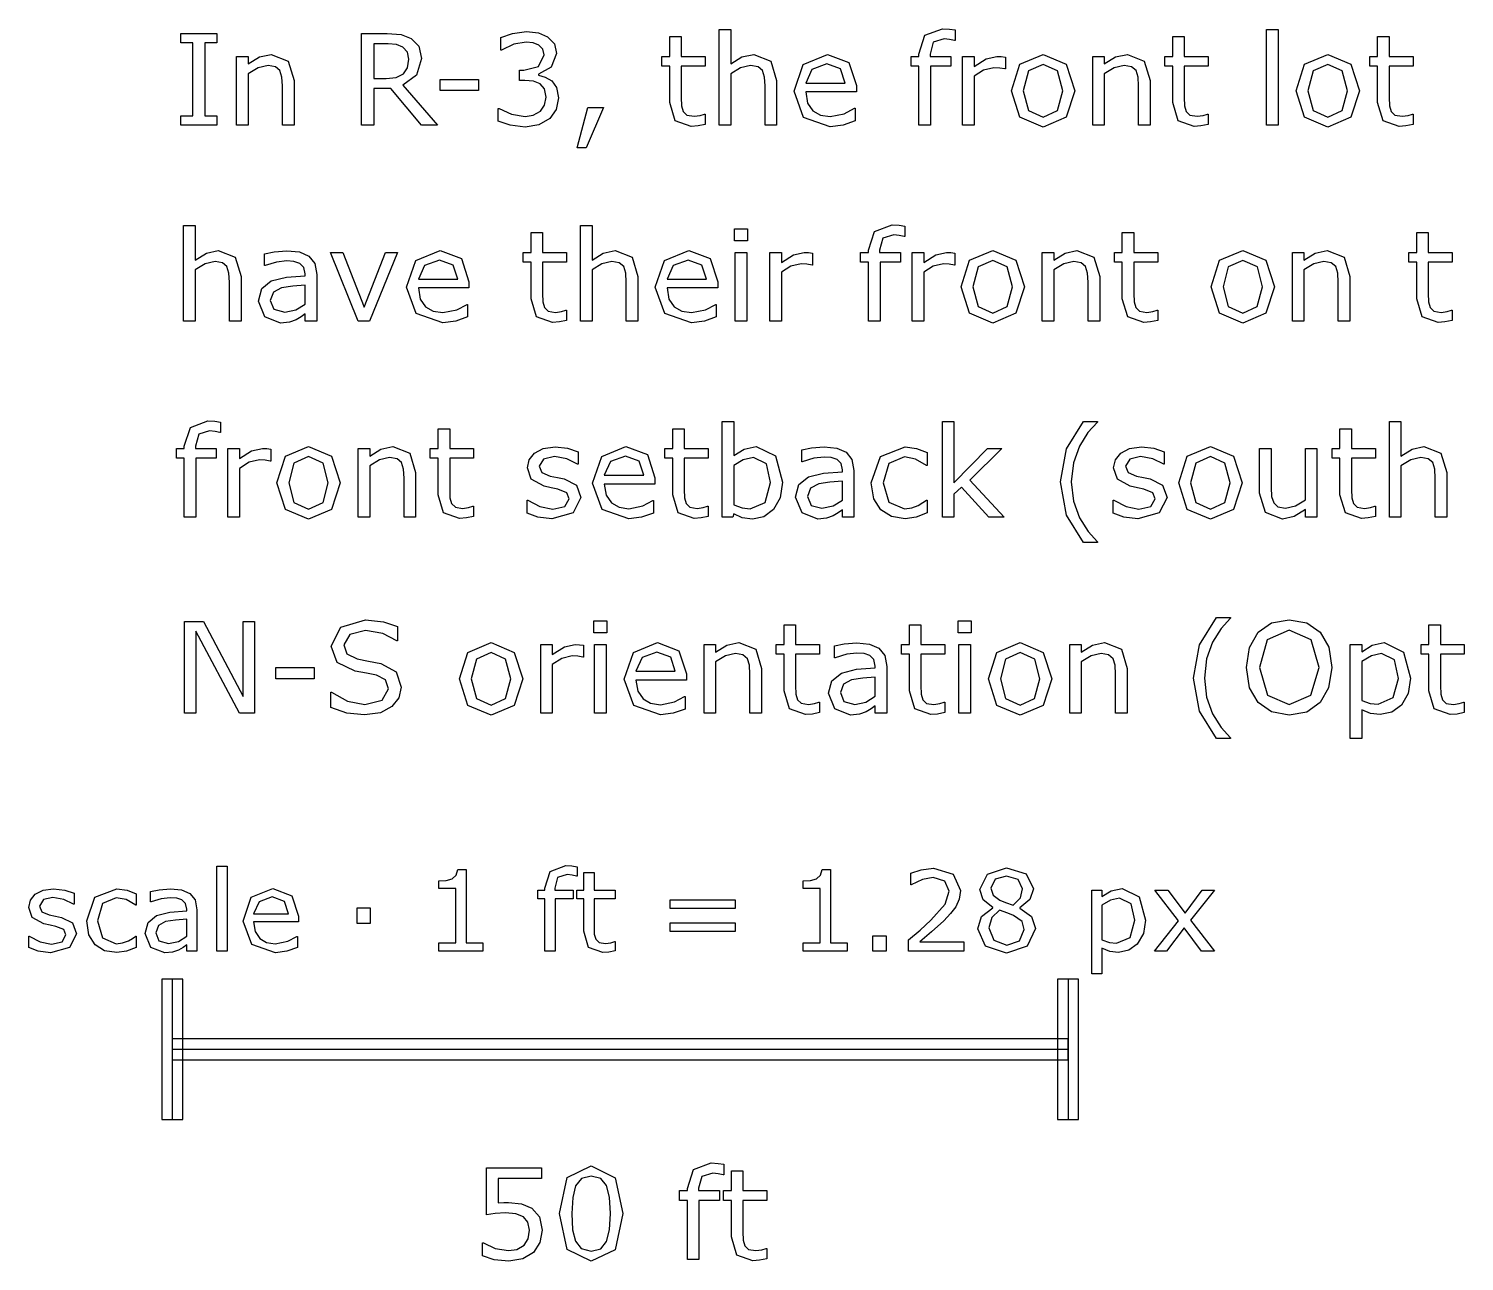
# Model space of a CAD drawing. Extents: x -1 to 182, y 89 to 480.
# Drawn here: x 2.05 to 29.19, y 90.19 to 113.48 of the extents above; entities that cross this region are included whole.
import ezdxf

# ---------------------------------------------------------------- set-up
doc = ezdxf.new("R2010")
doc.units = 0
doc.header["$MEASUREMENT"] = 0
doc.layers.add('Layer 1', color=7, linetype='Continuous')

msp = doc.modelspace()

# ---------------------------------------------------------------- linework, layer by layer
at = {"layer": 'Layer 1', "color": 7}
for points in [[(16.186201, 111.654966), (15.96761, 111.654966), (15.96761, 112.394449), (15.957146, 112.561877), (15.918776, 112.685146), (15.83506, 112.757219), (15.693209, 112.78156), (15.506011, 112.737375), (15.318813, 112.624583), (15.318813, 111.654966), (15.100222, 111.654966), (15.100222, 113.464158), (15.318813, 113.464158), (15.318813, 112.809553), (15.530428, 112.942083), (15.754833, 112.989761), (16.075743, 112.863026), (16.186201, 112.497927), (16.186201, 111.654966)], [(19.561572, 113.252545), (19.549944, 113.252545), (19.455764, 113.273447), (19.353444, 113.285088), (19.148806, 113.222303), (19.086019, 112.99791), (19.086019, 112.953725), (19.480181, 112.953725), (19.480181, 112.770025), (19.092997, 112.770025), (19.092997, 111.654966), (18.874406, 111.654966), (18.874406, 112.770025), (18.72674, 112.770025), (18.72674, 112.953725), (18.874406, 112.953725), (18.874406, 112.996746), (18.989515, 113.351366), (19.322052, 113.475773), (19.453439, 113.468894), (19.561572, 113.45249), (19.561572, 113.252545)], [(25.66468, 111.654966), (25.446089, 111.654966), (25.446089, 113.464158), (25.66468, 113.464158), (25.66468, 111.654966)], [(5.605465, 111.654966), (4.921786, 111.654966), (4.921786, 111.831707), (5.148516, 111.831707), (5.148516, 113.209523), (4.921786, 113.209523), (4.921786, 113.386265), (5.605465, 113.386265), (5.605465, 113.209523), (5.378735, 113.209523), (5.378735, 111.831707), (5.605465, 111.831707), (5.605465, 111.654966)], [(9.77381, 111.654966), (9.474991, 111.654966), (8.895958, 112.343305), (8.571559, 112.343305), (8.571559, 111.654966), (8.341341, 111.654966), (8.341341, 113.386265), (8.826194, 113.386265), (9.087806, 113.365363), (9.276166, 113.293264), (9.422669, 113.143272), (9.476154, 112.915386), (9.381974, 112.601432), (9.122687, 112.411912), (9.77381, 111.654966)], [(9.235471, 112.899062), (9.208729, 113.030454), (9.122687, 113.128138), (9.00409, 113.174651), (8.842472, 113.188674), (8.571559, 113.188674), (8.571559, 112.535234), (8.804103, 112.535234), (8.994789, 112.553754), (9.133152, 112.625827), (9.209891, 112.737454), (9.235471, 112.899062), (9.235471, 112.899062)], [(11.936466, 112.488641), (12.02832, 112.363069), (12.064365, 112.167728), (12.021344, 111.950294), (11.900421, 111.778209), (11.69462, 111.657294), (11.436497, 111.61893), (11.152794, 111.653802), (10.923738, 111.728229), (10.923738, 111.971222), (10.941179, 111.971222), (11.173723, 111.863087), (11.431846, 111.820066), (11.587651, 111.844407), (11.721363, 111.916506), (11.800428, 112.029272), (11.827171, 112.185084), (11.79694, 112.338569), (11.71555, 112.435063), (11.588813, 112.483905), (11.428358, 112.497927), (11.323713, 112.497927), (11.323713, 112.690941), (11.405103, 112.690941), (11.686481, 112.764204), (11.792289, 112.980474), (11.765546, 113.089773), (11.691132, 113.167666), (11.584162, 113.209523), (11.4551, 113.221165), (11.220231, 113.181636), (10.985362, 113.070009), (10.973734, 113.070009), (10.973734, 113.313028), (11.193487, 113.387455), (11.460913, 113.422328), (11.684155, 113.399044), (11.858562, 113.324617), (11.985298, 113.189759), (12.028319, 113.004895), (11.926, 112.752562), (11.68648, 112.617704), (11.68648, 112.6013), (11.814379, 112.561771), (11.936464, 112.488535), (11.936466, 112.488641)], [(14.836285, 111.666581), (14.70141, 111.639858), (14.572348, 111.629275), (14.270041, 111.736246), (14.166559, 112.079251), (14.166559, 112.769919), (14.018894, 112.769919), (14.018894, 112.953619), (14.166559, 112.953619), (14.166559, 113.32684), (14.38515, 113.32684), (14.38515, 112.953619), (14.836285, 112.953619), (14.836285, 112.769919), (14.38515, 112.769919), (14.38515, 112.178073), (14.389802, 112.01763), (14.422358, 111.910659), (14.492121, 111.842053), (14.629322, 111.821151), (14.740943, 111.836232), (14.824658, 111.862981), (14.836287, 111.862981), (14.836285, 111.666581)], [(24.342669, 111.666608), (24.207794, 111.639885), (24.078733, 111.629301), (23.776426, 111.736272), (23.672944, 112.079278), (23.672944, 112.769945), (23.525279, 112.769945), (23.525279, 112.953645), (23.672944, 112.953645), (23.672944, 113.326866), (23.891535, 113.326866), (23.891535, 112.953645), (24.342669, 112.953645), (24.342669, 112.769945), (23.891535, 112.769945), (23.891535, 112.1781), (23.896186, 112.017656), (23.928742, 111.910685), (23.998505, 111.842079), (24.135706, 111.821177), (24.247327, 111.836258), (24.331043, 111.863008), (24.342669, 111.863008), (24.342669, 111.666608)], [(28.216846, 111.666581), (28.081972, 111.639858), (27.952911, 111.629275), (27.650604, 111.736246), (27.54712, 112.079251), (27.54712, 112.769919), (27.399456, 112.769919), (27.399456, 112.953619), (27.54712, 112.953619), (27.54712, 113.32684), (27.765713, 113.32684), (27.765713, 112.953619), (28.216846, 112.953619), (28.216846, 112.769919), (27.765713, 112.769919), (27.765713, 112.178073), (27.77037, 112.01763), (27.802927, 111.910659), (27.872689, 111.842053), (28.009891, 111.821151), (28.121511, 111.836232), (28.205228, 111.862981), (28.216843, 111.862981), (28.216846, 111.666581)], [(7.065839, 111.654966), (6.847248, 111.654966), (6.847248, 112.394449), (6.836784, 112.561877), (6.798414, 112.685146), (6.714698, 112.757219), (6.572847, 112.78156), (6.385649, 112.737375), (6.198451, 112.624583), (6.198451, 111.654966), (5.97986, 111.654966), (5.97986, 112.953725), (6.198451, 112.953725), (6.198451, 112.809553), (6.410066, 112.942083), (6.634471, 112.989761), (6.955381, 112.863026), (7.065839, 112.497927), (7.065839, 111.654966)], [(17.694247, 112.281684), (16.737329, 112.281684), (16.773374, 112.072372), (16.872205, 111.927037), (17.015219, 111.843323), (17.198928, 111.815409), (17.465191, 111.867744), (17.65704, 111.972386), (17.668665, 111.972386), (17.668665, 111.734023), (17.443098, 111.65613), (17.201253, 111.624724), (16.696633, 111.799137), (16.515249, 112.296791), (16.688494, 112.802568), (17.146605, 112.989761), (17.551231, 112.836276), (17.694245, 112.40027), (17.694247, 112.281684)], [(20.51035, 112.715362), (20.498724, 112.715362), (20.403381, 112.731766), (20.295249, 112.737587), (20.099912, 112.692237), (19.918528, 112.577144), (19.918528, 111.654966), (19.699937, 111.654966), (19.699937, 112.953725), (19.918528, 112.953725), (19.918528, 112.761875), (20.147583, 112.909539), (20.351059, 112.953725), (20.433612, 112.950285), (20.510351, 112.939702), (20.51035, 112.715362)], [(21.823059, 112.30375), (21.660279, 111.80263), (21.224259, 111.61893), (20.785914, 111.80263), (20.624296, 112.30375), (20.785914, 112.804897), (21.224259, 112.989761), (21.660279, 112.804897), (21.823059, 112.30375), (21.823059, 112.30375)], [(23.247389, 111.654966), (23.028798, 111.654966), (23.028798, 112.394449), (23.018334, 112.561877), (22.979964, 112.685146), (22.896248, 112.757219), (22.754397, 112.78156), (22.567199, 112.737375), (22.380001, 112.624583), (22.380001, 111.654966), (22.16141, 111.654966), (22.16141, 112.953725), (22.380001, 112.953725), (22.380001, 112.809553), (22.591616, 112.942083), (22.816021, 112.989761), (23.136931, 112.863026), (23.247389, 112.497927), (23.247389, 111.654966)], [(27.20412, 112.30375), (27.041338, 111.80263), (26.605318, 111.61893), (26.166975, 111.80263), (26.005357, 112.30375), (26.166975, 112.804897), (26.605318, 112.989761), (27.041338, 112.804897), (27.20412, 112.30375), (27.20412, 112.30375)], [(17.481469, 112.449112), (17.394265, 112.715362), (17.134979, 112.809553), (16.854764, 112.706075), (16.737329, 112.449112), (17.481469, 112.449112)], [(21.597492, 112.30375), (21.498661, 112.678161), (21.224259, 112.801404), (20.947532, 112.678161), (20.849864, 112.30375), (20.948695, 111.932858), (21.224259, 111.807286), (21.497498, 111.931693), (21.597492, 112.30375), (21.597492, 112.30375)], [(26.978552, 112.30375), (26.87972, 112.678161), (26.605318, 112.801404), (26.328592, 112.678161), (26.230924, 112.30375), (26.329755, 111.932858), (26.605318, 111.807286), (26.878558, 111.931693), (26.978552, 112.30375), (26.978552, 112.30375)], [(10.551668, 112.307242), (9.826132, 112.307242), (9.826132, 112.517692), (10.551668, 112.517692), (10.551668, 112.307242)], [(12.911986, 111.98633), (12.5841, 111.224754), (12.414343, 111.224754), (12.616656, 111.98633), (12.911986, 111.98633)], [(6.063576, 107.950804), (5.844985, 107.950804), (5.844985, 108.690287), (5.834521, 108.857715), (5.796151, 108.980984), (5.712435, 109.053057), (5.570583, 109.077398), (5.383386, 109.033213), (5.196188, 108.920421), (5.196188, 107.950804), (4.977597, 107.950804), (4.977597, 109.759996), (5.196188, 109.759996), (5.196188, 109.105391), (5.407803, 109.237921), (5.632207, 109.285599), (5.953118, 109.158864), (6.063576, 108.793765), (6.063576, 107.950804)], [(13.564271, 107.950804), (13.34568, 107.950804), (13.34568, 108.690287), (13.335216, 108.857715), (13.296846, 108.980984), (13.213131, 109.053057), (13.071279, 109.077398), (12.884081, 109.033213), (12.696884, 108.920421), (12.696884, 107.950804), (12.478293, 107.950804), (12.478293, 109.759996), (12.696884, 109.759996), (12.696884, 109.105391), (12.908498, 109.237921), (13.132903, 109.285599), (13.453813, 109.158864), (13.564272, 108.793765), (13.564271, 107.950804)], [(15.638561, 109.466997), (15.392064, 109.466997), (15.392064, 109.693718), (15.638561, 109.693718), (15.638561, 109.466997)], [(18.609306, 109.548383), (18.597677, 109.548383), (18.503497, 109.569285), (18.401178, 109.580926), (18.19654, 109.518141), (18.133753, 109.293748), (18.133753, 109.249563), (18.527914, 109.249563), (18.527914, 109.065863), (18.14073, 109.065863), (18.14073, 107.950804), (17.922139, 107.950804), (17.922139, 109.065863), (17.774474, 109.065863), (17.774474, 109.249563), (17.922139, 109.249563), (17.922139, 109.292584), (18.037248, 109.647204), (18.369786, 109.771611), (18.501173, 109.764732), (18.609306, 109.748328), (18.609306, 109.548383)], [(12.214355, 107.962419), (12.07948, 107.935696), (11.950418, 107.925113), (11.648112, 108.032084), (11.54463, 108.375089), (11.54463, 109.065757), (11.396964, 109.065757), (11.396964, 109.249457), (11.54463, 109.249457), (11.54463, 109.622678), (11.763221, 109.622678), (11.763221, 109.249457), (12.214355, 109.249457), (12.214355, 109.065757), (11.763221, 109.065757), (11.763221, 108.473911), (11.767872, 108.313468), (11.800428, 108.206497), (11.870191, 108.137891), (12.007392, 108.116989), (12.119013, 108.13207), (12.202729, 108.158819), (12.214357, 108.158819), (12.214355, 107.962419)], [(23.390403, 107.962446), (23.255528, 107.935723), (23.126466, 107.925139), (22.824159, 108.03211), (22.720678, 108.375116), (22.720678, 109.065783), (22.573012, 109.065783), (22.573012, 109.249483), (22.720678, 109.249483), (22.720678, 109.622704), (22.939269, 109.622704), (22.939269, 109.249483), (23.390403, 109.249483), (23.390403, 109.065783), (22.939269, 109.065783), (22.939269, 108.473938), (22.94392, 108.313494), (22.976476, 108.206523), (23.046239, 108.137917), (23.18344, 108.117015), (23.295061, 108.132096), (23.378777, 108.158846), (23.390405, 108.158846), (23.390403, 107.962446)], [(28.955172, 107.962446), (28.820299, 107.935723), (28.691235, 107.925139), (28.38893, 108.03211), (28.285447, 108.375116), (28.285447, 109.065783), (28.137783, 109.065783), (28.137783, 109.249483), (28.285447, 109.249483), (28.285447, 109.622704), (28.504037, 109.622704), (28.504037, 109.249483), (28.955172, 109.249483), (28.955172, 109.065783), (28.504037, 109.065783), (28.504037, 108.473938), (28.508694, 108.313494), (28.541251, 108.206523), (28.611013, 108.137917), (28.748216, 108.117015), (28.859835, 108.132096), (28.943552, 108.158846), (28.955167, 108.158846), (28.955172, 107.962446)], [(7.493719, 107.950804), (7.276291, 107.950804), (7.276291, 108.089154), (7.197226, 108.033354), (7.101883, 107.977553), (6.976309, 107.933368), (6.810041, 107.914847), (6.512385, 108.031105), (6.3903, 108.327597), (6.453086, 108.565959), (6.63447, 108.710131), (6.919336, 108.781065), (7.276291, 108.808979), (7.276291, 108.842687), (7.249548, 108.96593), (7.175134, 109.042685), (7.063513, 109.078721), (6.927475, 109.087982), (6.735627, 109.064698), (6.517036, 108.999585), (6.505408, 108.999585), (6.505408, 109.221649), (6.69028, 109.260014), (6.928637, 109.280916), (7.166994, 109.257632), (7.343727, 109.180877), (7.455348, 109.042526), (7.493718, 108.832077), (7.493719, 107.950804)], [(9.019206, 109.249563), (8.493657, 107.950804), (8.273903, 107.950804), (7.751843, 109.249563), (7.989037, 109.249563), (8.391338, 108.215916), (8.79015, 109.249563), (9.019206, 109.249563)], [(10.371447, 108.577522), (9.41453, 108.577522), (9.450574, 108.36821), (9.549405, 108.222875), (9.692419, 108.139161), (9.876129, 108.111247), (10.142391, 108.163582), (10.33424, 108.268224), (10.345868, 108.268224), (10.345868, 108.029861), (10.120301, 107.951968), (9.878456, 107.920562), (9.373836, 108.094975), (9.192452, 108.592629), (9.365697, 109.098406), (9.823808, 109.285599), (10.228434, 109.132114), (10.371448, 108.696108), (10.371447, 108.577522)], [(10.15867, 108.74495), (10.071466, 109.0112), (9.812179, 109.105391), (9.531964, 109.001913), (9.41453, 108.74495), (10.15867, 108.74495)], [(15.072317, 108.577522), (14.1154, 108.577522), (14.151444, 108.36821), (14.250275, 108.222875), (14.393289, 108.139161), (14.576999, 108.111247), (14.843261, 108.163582), (15.03511, 108.268224), (15.046738, 108.268224), (15.046738, 108.029861), (14.821171, 107.951968), (14.579326, 107.920562), (14.074706, 108.094975), (13.893322, 108.592629), (14.066567, 109.098406), (14.524678, 109.285599), (14.929304, 109.132114), (15.072318, 108.696108), (15.072317, 108.577522)], [(14.859539, 108.74495), (14.772336, 109.0112), (14.513049, 109.105391), (14.232834, 109.001913), (14.1154, 108.74495), (14.859539, 108.74495)], [(15.624608, 107.950804), (15.406017, 107.950804), (15.406017, 109.249563), (15.624608, 109.249563), (15.624608, 107.950804)], [(16.867554, 109.0112), (16.855925, 109.0112), (16.760582, 109.027604), (16.65245, 109.033425), (16.457113, 108.988075), (16.275729, 108.872982), (16.275729, 107.950804), (16.057138, 107.950804), (16.057138, 109.249563), (16.275729, 109.249563), (16.275729, 109.057713), (16.504784, 109.205377), (16.70826, 109.249563), (16.790813, 109.246123), (16.867553, 109.23554), (16.867554, 109.0112)], [(19.558084, 109.0112), (19.546455, 109.0112), (19.451112, 109.027604), (19.34298, 109.033425), (19.147643, 108.988075), (18.966259, 108.872982), (18.966259, 107.950804), (18.747668, 107.950804), (18.747668, 109.249563), (18.966259, 109.249563), (18.966259, 109.057713), (19.195314, 109.205377), (19.39879, 109.249563), (19.481343, 109.246123), (19.558083, 109.23554), (19.558084, 109.0112)], [(20.870793, 108.599588), (20.708012, 108.098468), (20.271993, 107.914768), (19.833648, 108.098468), (19.67203, 108.599588), (19.833648, 109.100735), (20.271993, 109.285599), (20.708012, 109.100735), (20.870793, 108.599588), (20.870793, 108.599588)], [(20.645225, 108.599588), (20.546394, 108.973999), (20.271993, 109.097242), (19.995266, 108.973999), (19.897598, 108.599588), (19.996429, 108.228696), (20.271993, 108.103124), (20.545232, 108.227531), (20.645225, 108.599588), (20.645225, 108.599588)], [(22.295123, 107.950804), (22.076532, 107.950804), (22.076532, 108.690287), (22.066067, 108.857715), (22.027698, 108.980984), (21.943982, 109.053057), (21.80213, 109.077398), (21.614933, 109.033213), (21.427735, 108.920421), (21.427735, 107.950804), (21.209144, 107.950804), (21.209144, 109.249563), (21.427735, 109.249563), (21.427735, 109.105391), (21.63935, 109.237921), (21.863755, 109.285599), (22.184665, 109.158864), (22.295123, 108.793765), (22.295123, 107.950804)], [(25.598405, 108.599588), (25.435625, 108.098468), (24.999605, 107.914768), (24.561261, 108.098468), (24.399643, 108.599588), (24.561261, 109.100735), (24.999605, 109.285599), (25.435625, 109.100735), (25.598405, 108.599588), (25.598405, 108.599588)], [(25.372838, 108.599588), (25.274007, 108.973999), (24.999605, 109.097242), (24.722878, 108.973999), (24.62521, 108.599588), (24.724041, 108.228696), (24.999605, 108.103124), (25.272844, 108.227531), (25.372838, 108.599588), (25.372838, 108.599588)], [(27.022735, 107.950804), (26.804144, 107.950804), (26.804144, 108.690287), (26.793667, 108.857715), (26.755297, 108.980984), (26.67158, 109.053057), (26.529729, 109.077398), (26.342532, 109.033213), (26.155334, 108.920421), (26.155334, 107.950804), (25.936743, 107.950804), (25.936743, 109.249563), (26.155334, 109.249563), (26.155334, 109.105391), (26.366949, 109.237921), (26.591353, 109.285599), (26.912264, 109.158864), (27.022722, 108.793765), (27.022735, 107.950804)], [(7.276291, 108.270553), (7.276291, 108.632158), (7.040259, 108.614696), (6.826319, 108.580961), (6.674003, 108.497247), (6.615867, 108.342625), (6.683305, 108.174006), (6.889106, 108.118206), (7.099558, 108.162391), (7.276291, 108.270526), (7.276291, 108.270553)], [(5.676391, 105.844221), (5.664762, 105.844221), (5.570582, 105.865123), (5.468263, 105.876764), (5.263625, 105.813979), (5.200838, 105.589586), (5.200838, 105.545401), (5.594999, 105.545401), (5.594999, 105.361701), (5.207815, 105.361701), (5.207815, 104.246642), (4.989224, 104.246642), (4.989224, 105.361701), (4.841559, 105.361701), (4.841559, 105.545401), (4.989224, 105.545401), (4.989224, 105.588422), (5.104333, 105.943042), (5.436871, 106.067449), (5.568258, 106.06057), (5.676391, 106.044166), (5.676391, 105.844221)], [(10.457488, 104.258284), (10.322613, 104.231561), (10.193551, 104.220977), (9.891244, 104.327948), (9.787762, 104.670954), (9.787762, 105.361621), (9.640097, 105.361621), (9.640097, 105.545321), (9.787762, 105.545321), (9.787762, 105.918542), (10.006353, 105.918542), (10.006353, 105.545321), (10.457488, 105.545321), (10.457488, 105.361621), (10.006353, 105.361621), (10.006353, 104.769776), (10.011005, 104.609332), (10.043561, 104.502361), (10.113324, 104.433755), (10.250525, 104.412853), (10.362146, 104.427934), (10.445861, 104.454684), (10.45749, 104.454684), (10.457488, 104.258284)], [(14.892095, 104.258284), (14.75722, 104.231561), (14.628159, 104.220977), (14.325852, 104.327948), (14.22237, 104.670954), (14.22237, 105.361621), (14.074705, 105.361621), (14.074705, 105.545321), (14.22237, 105.545321), (14.22237, 105.918542), (14.440961, 105.918542), (14.440961, 105.545321), (14.892095, 105.545321), (14.892095, 105.361621), (14.440961, 105.361621), (14.440961, 104.769776), (14.445612, 104.609332), (14.478168, 104.502361), (14.547931, 104.433755), (14.685132, 104.412853), (14.796753, 104.427934), (14.880469, 104.454684), (14.892097, 104.454684), (14.892095, 104.258284)], [(16.298985, 104.90593), (16.252476, 104.612931), (16.129228, 104.394332), (15.947844, 104.255982), (15.730415, 104.210632), (15.537404, 104.237355), (15.374624, 104.307126), (15.360671, 104.246642), (15.156033, 104.246642), (15.156033, 106.055834), (15.374624, 106.055834), (15.374624, 105.409352), (15.56996, 105.532621), (15.802504, 105.581437), (16.165272, 105.404722), (16.298985, 104.905903), (16.298985, 104.90593)], [(20.489421, 104.246642), (20.201067, 104.246642), (19.680169, 104.815204), (19.538318, 104.680346), (19.538318, 104.246642), (19.319727, 104.246642), (19.319727, 106.055834), (19.538318, 106.055834), (19.538318, 104.895426), (20.169674, 105.545401), (20.445238, 105.545401), (19.841787, 104.945432), (20.489421, 104.246642)], [(22.252102, 103.767614), (21.98584, 103.767614), (21.666092, 104.282678), (21.552146, 104.911724), (21.666092, 105.540744), (21.98584, 106.055834), (22.252102, 106.055834), (22.252102, 106.044192), (22.071881, 105.847713), (21.913751, 105.589586), (21.799805, 105.274494), (21.756784, 104.911724), (21.798642, 104.54779), (21.913751, 104.233863), (22.073043, 103.975735), (22.252102, 103.77923), (22.252102, 103.767614)], [(27.505263, 104.258284), (27.370389, 104.231561), (27.241325, 104.220977), (26.939018, 104.327948), (26.835537, 104.670954), (26.835537, 105.361621), (26.687873, 105.361621), (26.687873, 105.545321), (26.835537, 105.545321), (26.835537, 105.918542), (27.054128, 105.918542), (27.054128, 105.545321), (27.505263, 105.545321), (27.505263, 105.361621), (27.054128, 105.361621), (27.054128, 104.769776), (27.058784, 104.609332), (27.091341, 104.502361), (27.161104, 104.433755), (27.298303, 104.412853), (27.409926, 104.427934), (27.493642, 104.454684), (27.505258, 104.454684), (27.505263, 104.258284)], [(28.855179, 104.246642), (28.636588, 104.246642), (28.636588, 104.986125), (28.626111, 105.153553), (28.587741, 105.276822), (28.504024, 105.348895), (28.362173, 105.373236), (28.174975, 105.329051), (27.987778, 105.216259), (27.987778, 104.246642), (27.769187, 104.246642), (27.769187, 106.055834), (27.987778, 106.055834), (27.987778, 105.401229), (28.199394, 105.533759), (28.423797, 105.581437), (28.744707, 105.454702), (28.855165, 105.089603), (28.855179, 104.246642)], [(7.937878, 104.895426), (7.775097, 104.394306), (7.339078, 104.210606), (6.900733, 104.394306), (6.739115, 104.895426), (6.900733, 105.396573), (7.339078, 105.581437), (7.775097, 105.396573), (7.937878, 104.895426), (7.937878, 104.895426)], [(9.362208, 104.246642), (9.143616, 104.246642), (9.143616, 104.986125), (9.133152, 105.153553), (9.094782, 105.276822), (9.011067, 105.348895), (8.869215, 105.373236), (8.682018, 105.329051), (8.49482, 105.216259), (8.49482, 104.246642), (8.276229, 104.246642), (8.276229, 105.545401), (8.49482, 105.545401), (8.49482, 105.401229), (8.706435, 105.533759), (8.930839, 105.581437), (9.251749, 105.454702), (9.362208, 105.089603), (9.362208, 104.246642)], [(12.486431, 104.621053), (12.338766, 104.329218), (11.937628, 104.215262), (11.672529, 104.248997), (11.471378, 104.324562), (11.471378, 104.56991), (11.483007, 104.56991), (11.713225, 104.445503), (11.956233, 104.400153), (12.1818, 104.446667), (12.263191, 104.593166), (12.219007, 104.709424), (12.04925, 104.776866), (11.927165, 104.801208), (11.791127, 104.831423), (11.548119, 104.963979), (11.477193, 105.18025), (11.509749, 105.331406), (11.610906, 105.458141), (11.776011, 105.544183), (12.001579, 105.576727), (12.236448, 105.547676), (12.435273, 105.47907), (12.435273, 105.245363), (12.423645, 105.245363), (12.220169, 105.348842), (11.9853, 105.391863), (11.782987, 105.345349), (11.700434, 105.209327), (11.750431, 105.088386), (11.90856, 105.022135), (12.043436, 104.994221), (12.169009, 104.968557), (12.403878, 104.848806), (12.486431, 104.620895), (12.486431, 104.621053)], [(13.886344, 104.873386), (12.929427, 104.873386), (12.965471, 104.664075), (13.064302, 104.518739), (13.207317, 104.435025), (13.391026, 104.407112), (13.657289, 104.459446), (13.849137, 104.564089), (13.860763, 104.564089), (13.860763, 104.325726), (13.635196, 104.247833), (13.39335, 104.216427), (12.888731, 104.39084), (12.707347, 104.888494), (12.880592, 105.394271), (13.338702, 105.581463), (13.743328, 105.427979), (13.886343, 104.991972), (13.886344, 104.873386)], [(17.648901, 104.246642), (17.431472, 104.246642), (17.431472, 104.384992), (17.352407, 104.329192), (17.257064, 104.273391), (17.131491, 104.229206), (16.965222, 104.210685), (16.667566, 104.326943), (16.545481, 104.623435), (16.608268, 104.861797), (16.789652, 105.005969), (17.074518, 105.076903), (17.431472, 105.104817), (17.431472, 105.138525), (17.40473, 105.261768), (17.330316, 105.338523), (17.218695, 105.374559), (17.082657, 105.38382), (16.890808, 105.360536), (16.672217, 105.295423), (16.660589, 105.295423), (16.660589, 105.517487), (16.845461, 105.555852), (17.083818, 105.576754), (17.322176, 105.55347), (17.498909, 105.476715), (17.61053, 105.338364), (17.648899, 105.127915), (17.648901, 104.246642)], [(19.03021, 104.328028), (18.822083, 104.246642), (18.613957, 104.217564), (18.355833, 104.258257), (18.154683, 104.383855), (18.023296, 104.595468), (17.976787, 104.894288), (18.151195, 105.394244), (18.613957, 105.575616), (18.832548, 105.544236), (19.03021, 105.467507), (19.03021, 105.224488), (19.018584, 105.224488), (18.81162, 105.344238), (18.604656, 105.386095), (18.310488, 105.260524), (18.203518, 104.894288), (18.308163, 104.532683), (18.604656, 104.407085), (18.739532, 104.424548), (18.86278, 104.469871), (18.952309, 104.521041), (19.018584, 104.568719), (19.03021, 104.568719), (19.03021, 104.328028)], [(23.565974, 104.621027), (23.418309, 104.329192), (23.017171, 104.215236), (22.752071, 104.24897), (22.550921, 104.324535), (22.550921, 104.569883), (22.562549, 104.569883), (22.792767, 104.445476), (23.035775, 104.400127), (23.261343, 104.44664), (23.342733, 104.59314), (23.29855, 104.709398), (23.128793, 104.77684), (23.006708, 104.801182), (22.87067, 104.831397), (22.627662, 104.963953), (22.556736, 105.180223), (22.589292, 105.331379), (22.690448, 105.458115), (22.855554, 105.544157), (23.081122, 105.576701), (23.315991, 105.54765), (23.514815, 105.479043), (23.514815, 105.245337), (23.50319, 105.245337), (23.299714, 105.348815), (23.064845, 105.391837), (22.862532, 105.345323), (22.779979, 105.209301), (22.829976, 105.08836), (22.988105, 105.022108), (23.122981, 104.994195), (23.248554, 104.96853), (23.483423, 104.84878), (23.565976, 104.620868), (23.565974, 104.621027)], [(24.985653, 104.895426), (24.822872, 104.394306), (24.386853, 104.210606), (23.948508, 104.394306), (23.78689, 104.895426), (23.948508, 105.396573), (24.386853, 105.581437), (24.822872, 105.396573), (24.985653, 104.895426), (24.985653, 104.895426)], [(6.625169, 105.307038), (6.61354, 105.307038), (6.518197, 105.323442), (6.410065, 105.329263), (6.214728, 105.283913), (6.033344, 105.16882), (6.033344, 104.246642), (5.814753, 104.246642), (5.814753, 105.545401), (6.033344, 105.545401), (6.033344, 105.353551), (6.262399, 105.501215), (6.465875, 105.545401), (6.548428, 105.541961), (6.625167, 105.531378), (6.625169, 105.307038)], [(7.71231, 104.895426), (7.613479, 105.269837), (7.339078, 105.39308), (7.062351, 105.269837), (6.964682, 104.895426), (7.063513, 104.524534), (7.339078, 104.398962), (7.612316, 104.523369), (7.71231, 104.895426), (7.71231, 104.895426)], [(13.673567, 105.040814), (13.586363, 105.307064), (13.327077, 105.401256), (13.046862, 105.297777), (12.929427, 105.040814), (13.673567, 105.040814)], [(16.073417, 104.900109), (15.996678, 105.252428), (15.749019, 105.373342), (15.556008, 105.331485), (15.374624, 105.225678), (15.374624, 104.481539), (15.533916, 104.42341), (15.686232, 104.407006), (15.969935, 104.525618), (16.073417, 104.900003), (16.073417, 104.900109)], [(24.760085, 104.895426), (24.661254, 105.269837), (24.386853, 105.39308), (24.110126, 105.269837), (24.012457, 104.895426), (24.111289, 104.524534), (24.386853, 104.398962), (24.660092, 104.523369), (24.760085, 104.895426), (24.760085, 104.895426)], [(26.400681, 104.246642), (26.18209, 104.246642), (26.18209, 104.390813), (25.970475, 104.257119), (25.747233, 104.210606), (25.428648, 104.335013), (25.314702, 104.702439), (25.314702, 105.545401), (25.533293, 105.545401), (25.533293, 104.805918), (25.542596, 104.636161), (25.582128, 104.516384), (25.663519, 104.441984), (25.808858, 104.4187), (25.993731, 104.462886), (26.182091, 104.575677), (26.182091, 105.545374), (26.400682, 105.545374), (26.400681, 104.246642)], [(17.431472, 104.566391), (17.431472, 104.927996), (17.19544, 104.910534), (16.9815, 104.876799), (16.829184, 104.793085), (16.771048, 104.638463), (16.838486, 104.469844), (17.044287, 104.414044), (17.254739, 104.458229), (17.431472, 104.566364), (17.431472, 104.566391)], [(9.092457, 101.036642), (9.044785, 100.836643), (8.913398, 100.669215), (8.69597, 100.552957), (8.398314, 100.511074), (8.061126, 100.545972), (7.757656, 100.649451), (7.757656, 100.937793), (7.773933, 100.937793), (8.077403, 100.769201), (8.400638, 100.709908), (8.733176, 100.79013), (8.852936, 101.004072), (8.795963, 101.173828), (8.625043, 101.258706), (8.43552, 101.297097), (8.220417, 101.335462), (7.878578, 101.501726), (7.76812, 101.809833), (7.951829, 102.165644), (8.418079, 102.305158), (8.752942, 102.270286), (9.022693, 102.184244), (9.022693, 101.912173), (9.006415, 101.912173), (8.745966, 102.050524), (8.416917, 102.106324), (8.119261, 102.029595), (8.00764, 101.831925), (8.063451, 101.662169), (8.25995, 101.568004), (8.471565, 101.528475), (8.704109, 101.480797), (8.994788, 101.326148), (9.092456, 101.036642), (9.092457, 101.036642)], [(24.767062, 100.063452), (24.500799, 100.063452), (24.181052, 100.578516), (24.067105, 101.207562), (24.181052, 101.836582), (24.500799, 102.351672), (24.767062, 102.351672), (24.767062, 102.34003), (24.58684, 102.143551), (24.428711, 101.885424), (24.314764, 101.570332), (24.271744, 101.207562), (24.313602, 100.843628), (24.428711, 100.529701), (24.588003, 100.271573), (24.767062, 100.075068), (24.767062, 100.063452)], [(26.461142, 102.074945), (26.62276, 101.790068), (26.679732, 101.407534), (26.621598, 101.023836), (26.461142, 100.742478), (26.20767, 100.565737), (25.875132, 100.506444), (25.542595, 100.566901), (25.289122, 100.742478), (25.127504, 101.025), (25.071694, 101.407534), (25.127504, 101.786576), (25.290285, 102.074945), (25.543757, 102.249358), (25.875132, 102.309815), (26.208832, 102.248194), (26.461142, 102.074945), (26.461142, 102.074945)], [(6.315886, 100.54248), (6.03102, 100.54248), (5.210141, 102.091217), (5.210141, 100.54248), (4.995038, 100.54248), (4.995038, 102.273779), (5.351992, 102.273779), (6.100783, 100.8599), (6.100783, 102.273779), (6.315886, 102.273779), (6.315886, 100.54248)], [(12.978261, 102.058673), (12.731765, 102.058673), (12.731765, 102.285394), (12.978261, 102.285394), (12.978261, 102.058673)], [(16.996616, 100.554122), (16.86174, 100.527399), (16.732678, 100.516815), (16.430372, 100.623786), (16.32689, 100.966792), (16.32689, 101.657459), (16.179225, 101.657459), (16.179225, 101.841159), (16.32689, 101.841159), (16.32689, 102.21438), (16.545481, 102.21438), (16.545481, 101.841159), (16.996616, 101.841159), (16.996616, 101.657459), (16.545481, 101.657459), (16.545481, 101.065614), (16.550132, 100.90517), (16.582688, 100.798199), (16.652452, 100.729593), (16.789652, 100.708691), (16.901273, 100.723772), (16.984989, 100.750522), (16.996617, 100.750522), (16.996616, 100.554122)], [(19.365073, 100.554095), (19.230197, 100.527372), (19.101136, 100.516789), (18.798829, 100.62376), (18.695347, 100.966765), (18.695347, 101.657433), (18.547682, 101.657433), (18.547682, 101.841133), (18.695347, 101.841133), (18.695347, 102.214354), (18.913938, 102.214354), (18.913938, 101.841133), (19.365073, 101.841133), (19.365073, 101.657433), (18.913938, 101.657433), (18.913938, 101.065587), (18.918589, 100.905144), (18.951146, 100.798173), (19.020909, 100.729567), (19.158109, 100.708665), (19.26973, 100.723746), (19.353446, 100.750495), (19.365072, 100.750495), (19.365073, 100.554095)], [(19.863879, 102.058673), (19.617382, 102.058673), (19.617382, 102.285394), (19.863879, 102.285394), (19.863879, 102.058673)], [(26.440213, 101.407534), (26.28906, 101.927281), (25.876295, 102.110981), (25.461204, 101.927281), (25.311214, 101.407534), (25.464692, 100.885485), (25.876295, 100.705251), (26.286734, 100.885485), (26.440213, 101.407534), (26.440213, 101.407534)], [(29.185391, 100.554095), (29.050515, 100.527372), (28.921454, 100.516789), (28.619146, 100.62376), (28.515665, 100.966765), (28.515665, 101.657433), (28.367999, 101.657433), (28.367999, 101.841133), (28.515665, 101.841133), (28.515665, 102.214354), (28.734256, 102.214354), (28.734256, 101.841133), (29.185391, 101.841133), (29.185391, 101.657433), (28.734256, 101.657433), (28.734256, 101.065587), (28.738913, 100.905144), (28.77147, 100.798173), (28.841232, 100.729567), (28.978432, 100.708665), (29.090054, 100.723746), (29.173768, 100.750495), (29.185383, 100.750495), (29.185391, 100.554095)], [(11.388825, 101.191264), (11.226045, 100.690144), (10.790025, 100.506444), (10.351681, 100.690144), (10.190063, 101.191264), (10.351681, 101.692411), (10.790025, 101.877275), (11.226045, 101.692411), (11.388825, 101.191264), (11.388825, 101.191264)], [(12.537591, 101.602876), (12.525962, 101.602876), (12.43062, 101.61928), (12.322487, 101.625101), (12.12715, 101.579751), (11.945766, 101.464658), (11.945766, 100.54248), (11.727175, 100.54248), (11.727175, 101.841239), (11.945766, 101.841239), (11.945766, 101.649389), (12.174822, 101.797053), (12.378297, 101.841239), (12.46085, 101.837799), (12.53759, 101.827216), (12.537591, 101.602876)], [(12.964309, 100.54248), (12.745718, 100.54248), (12.745718, 101.841239), (12.964309, 101.841239), (12.964309, 100.54248)], [(14.483981, 101.169198), (13.527064, 101.169198), (13.563109, 100.959886), (13.66194, 100.814551), (13.804954, 100.730837), (13.988663, 100.702923), (14.254926, 100.755258), (14.446774, 100.8599), (14.4584, 100.8599), (14.4584, 100.621537), (14.232833, 100.543644), (13.990988, 100.512238), (13.486368, 100.686651), (13.304984, 101.184305), (13.478229, 101.690082), (13.93634, 101.877275), (14.340966, 101.72379), (14.48398, 101.287784), (14.483981, 101.169198)], [(15.901335, 100.54248), (15.682744, 100.54248), (15.682744, 101.281963), (15.67228, 101.449391), (15.63391, 101.57266), (15.550194, 101.644733), (15.408342, 101.669074), (15.221145, 101.624889), (15.033947, 101.512097), (15.033947, 100.54248), (14.815356, 100.54248), (14.815356, 101.841239), (15.033947, 101.841239), (15.033947, 101.697067), (15.245562, 101.829597), (15.469966, 101.877275), (15.790877, 101.75054), (15.901335, 101.385441), (15.901335, 100.54248)], [(18.269792, 100.54248), (18.052364, 100.54248), (18.052364, 100.68083), (17.973299, 100.62503), (17.877956, 100.569229), (17.752382, 100.525044), (17.586114, 100.506523), (17.288458, 100.622781), (17.166372, 100.919273), (17.229159, 101.157635), (17.410543, 101.301807), (17.695409, 101.372741), (18.052364, 101.400655), (18.052364, 101.434363), (18.025621, 101.557606), (17.951207, 101.634361), (17.839586, 101.670397), (17.703548, 101.679658), (17.5117, 101.656374), (17.293109, 101.591261), (17.28148, 101.591261), (17.28148, 101.813325), (17.466352, 101.85169), (17.70471, 101.872592), (17.943067, 101.849308), (18.1198, 101.772553), (18.231421, 101.634202), (18.269791, 101.423753), (18.269792, 100.54248)], [(19.849926, 100.54248), (19.631335, 100.54248), (19.631335, 101.841239), (19.849926, 101.841239), (19.849926, 100.54248)], [(21.389365, 101.191264), (21.226584, 100.690144), (20.790565, 100.506444), (20.35222, 100.690144), (20.190603, 101.191264), (20.35222, 101.692411), (20.790565, 101.877275), (21.226584, 101.692411), (21.389365, 101.191264), (21.389365, 101.191264)], [(22.813695, 100.54248), (22.595104, 100.54248), (22.595104, 101.281963), (22.58464, 101.449391), (22.54627, 101.57266), (22.462554, 101.644733), (22.320703, 101.669074), (22.133505, 101.624889), (21.946307, 101.512097), (21.946307, 100.54248), (21.727716, 100.54248), (21.727716, 101.841239), (21.946307, 101.841239), (21.946307, 101.697067), (22.157922, 101.829597), (22.382327, 101.877275), (22.703237, 101.75054), (22.813695, 101.385441), (22.813695, 100.54248)], [(28.170337, 101.207562), (28.124993, 100.918029), (27.997093, 100.697129), (27.815708, 100.563409), (27.595954, 100.516895), (27.412246, 100.538855), (27.245977, 100.607462), (27.245977, 100.06332), (27.027386, 100.06332), (27.027386, 101.841106), (27.245977, 101.841106), (27.245977, 101.705058), (27.441313, 101.827163), (27.673858, 101.877142), (28.03895, 101.699263), (28.170337, 101.20743), (28.170337, 101.207562)], [(11.163258, 101.191264), (11.064427, 101.565675), (10.790025, 101.688918), (10.513299, 101.565675), (10.41563, 101.191264), (10.514461, 100.820372), (10.790025, 100.6948), (11.063264, 100.819207), (11.163258, 101.191264), (11.163258, 101.191264)], [(14.271204, 101.336626), (14.184, 101.602876), (13.924714, 101.697067), (13.644499, 101.593589), (13.527064, 101.336626), (14.271204, 101.336626)], [(21.163798, 101.191264), (21.064967, 101.565675), (20.790565, 101.688918), (20.513838, 101.565675), (20.41617, 101.191264), (20.515001, 100.820372), (20.790565, 100.6948), (21.063804, 100.819207), (21.163798, 101.191264), (21.163798, 101.191264)], [(27.944769, 101.201741), (27.864543, 101.55287), (27.618046, 101.669154), (27.428523, 101.628461), (27.245977, 101.52149), (27.245977, 100.785499), (27.405269, 100.728508), (27.557587, 100.713427), (27.842452, 100.83667), (27.944769, 101.201768), (27.944769, 101.201741)], [(7.447211, 101.194756), (6.721674, 101.194756), (6.721674, 101.405206), (7.447211, 101.405206), (7.447211, 101.194756)], [(18.052364, 100.862229), (18.052364, 101.223834), (17.816332, 101.206372), (17.602392, 101.172637), (17.450076, 101.088923), (17.39194, 100.934301), (17.459377, 100.765682), (17.665178, 100.709882), (17.87563, 100.754067), (18.052364, 100.862202), (18.052364, 100.862229)], [(5.799639, 96.044569), (5.605336, 96.044569), (5.605336, 97.652731), (5.799639, 97.652731), (5.799639, 96.044569)], [(10.632413, 96.044569), (9.799389, 96.044569), (9.799389, 96.201652), (10.119783, 96.201652), (10.119783, 97.233129), (9.799389, 97.233129), (9.799389, 97.373675), (9.938916, 97.383994), (10.05157, 97.416035), (10.125984, 97.481149), (10.158023, 97.588622), (10.31822, 97.588622), (10.31822, 96.201625), (10.632413, 96.201625), (10.632413, 96.044569)], [(12.414214, 97.464639), (12.403879, 97.464639), (12.320163, 97.48316), (12.229213, 97.493478), (12.047312, 97.437651), (11.991502, 97.238182), (11.991502, 97.198918), (12.341867, 97.198918), (12.341867, 97.035618), (11.997702, 97.035618), (11.997702, 96.044569), (11.803399, 96.044569), (11.803399, 97.035723), (11.672141, 97.035723), (11.672141, 97.199024), (11.803399, 97.199024), (11.803399, 97.237256), (11.905718, 97.55248), (12.201307, 97.663076), (12.318096, 97.656726), (12.414214, 97.642174), (12.414214, 97.464639)], [(13.136649, 96.054914), (13.01676, 96.031102), (12.902039, 96.021841), (12.633322, 96.116906), (12.541338, 96.421811), (12.541338, 97.035723), (12.41008, 97.035723), (12.41008, 97.199024), (12.541338, 97.199024), (12.541338, 97.530785), (12.735641, 97.530785), (12.735641, 97.199024), (13.136649, 97.199024), (13.136649, 97.035723), (12.735641, 97.035723), (12.735641, 96.509653), (12.739776, 96.367016), (12.768715, 96.271952), (12.830727, 96.210965), (12.952683, 96.192444), (13.051901, 96.205938), (13.126315, 96.229751), (13.13665, 96.229751), (13.136649, 96.054914)], [(17.520872, 96.044569), (16.687849, 96.044569), (16.687849, 96.201652), (17.008243, 96.201652), (17.008243, 97.233129), (16.687849, 97.233129), (16.687849, 97.373675), (16.827375, 97.383994), (16.94003, 97.416035), (17.014444, 97.481149), (17.046483, 97.588622), (17.20668, 97.588622), (17.20668, 96.201625), (17.520872, 96.201625), (17.520872, 96.044569)], [(19.724353, 96.044569), (18.682557, 96.044569), (18.682557, 96.260575), (18.899598, 96.446603), (19.103203, 96.631599), (19.37502, 96.936505), (19.448401, 97.181456), (19.368819, 97.368516), (19.148678, 97.436725), (18.945073, 97.403652), (18.731133, 97.30237), (18.720798, 97.30237), (18.720798, 97.519408), (18.916135, 97.585553), (19.153846, 97.615531), (19.524883, 97.500807), (19.659241, 97.191774), (19.636503, 97.027442), (19.571391, 96.8838), (19.476306, 96.7577), (19.345048, 96.620249), (19.116638, 96.409402), (18.896497, 96.22131), (19.724353, 96.22131), (19.724353, 96.044569)], [(21.081374, 96.473485), (20.925311, 96.141724), (20.534638, 96.009432), (20.135697, 96.138628), (19.987902, 96.469357), (20.062316, 96.700867), (20.272122, 96.866232), (20.272122, 96.872317), (20.088154, 97.017017), (20.029243, 97.213391), (20.17187, 97.502765), (20.534638, 97.61852), (20.902574, 97.507925), (21.040033, 97.226805), (20.974921, 97.021145), (20.783718, 96.864062), (20.783718, 96.857712), (21.004893, 96.704757), (21.081374, 96.473246), (21.081374, 96.473485)], [(20.836428, 97.224847), (20.750645, 97.400557), (20.533605, 97.466703), (20.319664, 97.404684), (20.236982, 97.237256), (20.278323, 97.10806), (20.405447, 97.011937), (20.515001, 96.963386), (20.655561, 96.913777), (20.797154, 97.055355), (20.836428, 97.224847), (20.836428, 97.224847)], [(2.951237, 96.377361), (2.819979, 96.117938), (2.463412, 96.016655), (2.227768, 96.046633), (2.048968, 96.11381), (2.048968, 96.33188), (2.059303, 96.33188), (2.263942, 96.22131), (2.479949, 96.180988), (2.680453, 96.222342), (2.7528, 96.35257), (2.713526, 96.455916), (2.562631, 96.515844), (2.454111, 96.53754), (2.333188, 96.564395), (2.117181, 96.68224), (2.054136, 96.87446), (2.083075, 97.008815), (2.172991, 97.121475), (2.319752, 97.197966), (2.520257, 97.226885), (2.729029, 97.200955), (2.905762, 97.139969), (2.905762, 96.932245), (2.895428, 96.932245), (2.714561, 97.024214), (2.505788, 97.062473), (2.325954, 97.021118), (2.252574, 96.900204), (2.297015, 96.792704), (2.437575, 96.733808), (2.557464, 96.708937), (2.669085, 96.686183), (2.877858, 96.579715), (2.951238, 96.37715), (2.951237, 96.377361)], [(4.08295, 96.116906), (3.897948, 96.044569), (3.712947, 96.01864), (3.483504, 96.054835), (3.304704, 96.166436), (3.187915, 96.354554), (3.146574, 96.620169), (3.301603, 97.064589), (3.712947, 97.2258), (3.90725, 97.197913), (4.08295, 97.129703), (4.08295, 96.913698), (4.072615, 96.913698), (3.888648, 97.020139), (3.70468, 97.05734), (3.443197, 96.945712), (3.348113, 96.620169), (3.44113, 96.298727), (3.70468, 96.187126), (3.824569, 96.202737), (3.934123, 96.243033), (4.013704, 96.288515), (4.072615, 96.330874), (4.08295, 96.330874), (4.08295, 96.116906)], [(5.229132, 96.044569), (5.035862, 96.044569), (5.035862, 96.167547), (4.965582, 96.117938), (4.880833, 96.068329), (4.769212, 96.029064), (4.621418, 96.01266), (4.356835, 96.116006), (4.248314, 96.379558), (4.304125, 96.591436), (4.465355, 96.7196), (4.718569, 96.78265), (5.035862, 96.807521), (5.035862, 96.837498), (5.012092, 96.947062), (4.945946, 97.015271), (4.846727, 97.047312), (4.725805, 97.055514), (4.555273, 97.034877), (4.36097, 96.976986), (4.350635, 96.976986), (4.350635, 97.174391), (4.514966, 97.208496), (4.726839, 97.227017), (4.938712, 97.206379), (5.095809, 97.13817), (5.195027, 97.015192), (5.229133, 96.828105), (5.229132, 96.044569)], [(7.150459, 96.601649), (6.299866, 96.601649), (6.331905, 96.415594), (6.419755, 96.286424), (6.546879, 96.211997), (6.710176, 96.187126), (6.946854, 96.233614), (7.117386, 96.326641), (7.127721, 96.326641), (7.127721, 96.114763), (6.927217, 96.045521), (6.712243, 96.017608), (6.263692, 96.172654), (6.102462, 96.614983), (6.256457, 97.064589), (6.663667, 97.230986), (7.023335, 97.09454), (7.150458, 96.706979), (7.150459, 96.601649)], [(23.158764, 96.635753), (23.118456, 96.378393), (23.004768, 96.18202), (22.843538, 96.063169), (22.648201, 96.021841), (22.484904, 96.04142), (22.33711, 96.10238), (22.33711, 95.618696), (22.142807, 95.618696), (22.142807, 97.198971), (22.33711, 97.198971), (22.33711, 97.07803), (22.510742, 97.186562), (22.717448, 97.231012), (23.041975, 97.072871), (23.158764, 96.6357), (23.158764, 96.635753)], [(24.461008, 96.044569), (24.216063, 96.044569), (23.888434, 96.487957), (23.558739, 96.044569), (23.332397, 96.044569), (23.783015, 96.620249), (23.336531, 97.199024), (23.581477, 97.199024), (23.907038, 96.762859), (24.233632, 97.199024), (24.461008, 97.199024), (24.00729, 96.630567), (24.461008, 96.044569)], [(6.961323, 96.750476), (6.883809, 96.987146), (6.653332, 97.07086), (6.404252, 96.978864), (6.299866, 96.750476), (6.961323, 96.750476)], [(15.403175, 96.852791), (14.177411, 96.852791), (14.177411, 97.018155), (15.403175, 97.018155), (15.403175, 96.852791)], [(22.95826, 96.630462), (22.886946, 96.94259), (22.667838, 97.045963), (22.499373, 97.009768), (22.33711, 96.914703), (22.33711, 96.260469), (22.478703, 96.209828), (22.614095, 96.196334), (22.867309, 96.305898), (22.95826, 96.630409), (22.95826, 96.630462)], [(5.035862, 96.328784), (5.035862, 96.650226), (4.826056, 96.634616), (4.635887, 96.604638), (4.500495, 96.530211), (4.448818, 96.39276), (4.508763, 96.2429), (4.691697, 96.193291), (4.878766, 96.232555), (5.035862, 96.328678), (5.035862, 96.328784)], [(8.506447, 96.572703), (8.259434, 96.572703), (8.259434, 96.8652), (8.506447, 96.8652), (8.506447, 96.572703)], [(20.868467, 96.453852), (20.826093, 96.605776), (20.662795, 96.721531), (20.556342, 96.763891), (20.402346, 96.818686), (20.252485, 96.681209), (20.196674, 96.484862), (20.292793, 96.254383), (20.536705, 96.16342), (20.777517, 96.240943), (20.868467, 96.453852), (20.868467, 96.453852)], [(15.403175, 96.418716), (14.177411, 96.418716), (14.177411, 96.58408), (15.403175, 96.58408), (15.403175, 96.418716)], [(18.254677, 96.044569), (18.007664, 96.044569), (18.007664, 96.339129), (18.254677, 96.339129), (18.254677, 96.044569)], [(4.564057, 95.515403), (4.564057, 92.869573), (4.960931, 92.869573), (4.960931, 95.515403), (4.564057, 95.515403)], [(4.762494, 95.515403), (4.762494, 92.869573)], [(21.497369, 95.515403), (21.497369, 92.869573), (21.894243, 92.869573), (21.894243, 95.515403), (21.497369, 95.515403)], [(21.695806, 95.515403), (21.695806, 92.869573)], [(4.762494, 94.390925), (4.762494, 93.994051), (21.695806, 93.994051), (21.695806, 94.390925), (4.762494, 94.390925)], [(4.762494, 94.192488), (21.695806, 94.192488)], [(15.187749, 91.821322), (15.176121, 91.821322), (15.08194, 91.842224), (14.979621, 91.853865), (14.774983, 91.79108), (14.712196, 91.566687), (14.712196, 91.522502), (15.106357, 91.522502), (15.106357, 91.338802), (14.719174, 91.338802), (14.719174, 90.223743), (14.500582, 90.223743), (14.500582, 91.338802), (14.352917, 91.338802), (14.352917, 91.522502), (14.500582, 91.522502), (14.500582, 91.565523), (14.615692, 91.920143), (14.948229, 92.04455), (15.079616, 92.037671), (15.187749, 92.021267), (15.187749, 91.821322)], [(11.754242, 90.773705), (11.710059, 90.542327), (11.589136, 90.356299), (11.389148, 90.230728), (11.121723, 90.187707), (10.848484, 90.217922), (10.626405, 90.288857), (10.626405, 90.534178), (10.642682, 90.534178), (10.865924, 90.4307), (11.117071, 90.388843), (11.276364, 90.412126), (11.414727, 90.493512), (11.491467, 90.613289), (11.518209, 90.774896), (11.486816, 90.926052), (11.401937, 91.024874), (11.254272, 91.086495), (11.061261, 91.105016), (10.863599, 91.090993), (10.700818, 91.063106), (10.700818, 91.95491), (11.742614, 91.95491), (11.742614, 91.751419), (10.925223, 91.751419), (10.925223, 91.290991), (11.027542, 91.297871), (11.118234, 91.300516), (11.36473, 91.276175), (11.558904, 91.192434), (11.703082, 91.027334), (11.754241, 90.773864), (11.754242, 90.773705)], [(13.279728, 91.089961), (13.133226, 90.405115), (12.680928, 90.187707), (12.225143, 90.408607), (12.082128, 91.087633), (12.227468, 91.768987), (12.680928, 91.989914), (13.135551, 91.765495), (13.279728, 91.089961), (13.279728, 91.089961)], [(12.973933, 90.562092), (13.028581, 90.783019), (13.043697, 91.089961), (13.028581, 91.39693), (12.972771, 91.617831), (12.86115, 91.752715), (12.680928, 91.798065), (12.499544, 91.752715), (12.386761, 91.615529), (12.332113, 91.39111), (12.318161, 91.087633), (12.330951, 90.784183), (12.385599, 90.565584), (12.493732, 90.427207), (12.68093, 90.379556), (12.862313, 90.424905), (12.973934, 90.562092), (12.973933, 90.562092)], [(16.000489, 90.235358), (15.865614, 90.208635), (15.736552, 90.198052), (15.434245, 90.305023), (15.330763, 90.648028), (15.330763, 91.338696), (15.183098, 91.338696), (15.183098, 91.522396), (15.330763, 91.522396), (15.330763, 91.895617), (15.549354, 91.895617), (15.549354, 91.522396), (16.000489, 91.522396), (16.000489, 91.338696), (15.549354, 91.338696), (15.549354, 90.74685), (15.554006, 90.586407), (15.586562, 90.479436), (15.656325, 90.41083), (15.793526, 90.389928), (15.905147, 90.405009), (15.988862, 90.431758), (16.000491, 90.431758), (16.000489, 90.235358)]]:
    msp.add_lwpolyline(points, dxfattribs=at)

doc.saveas('drawing.dxf')
